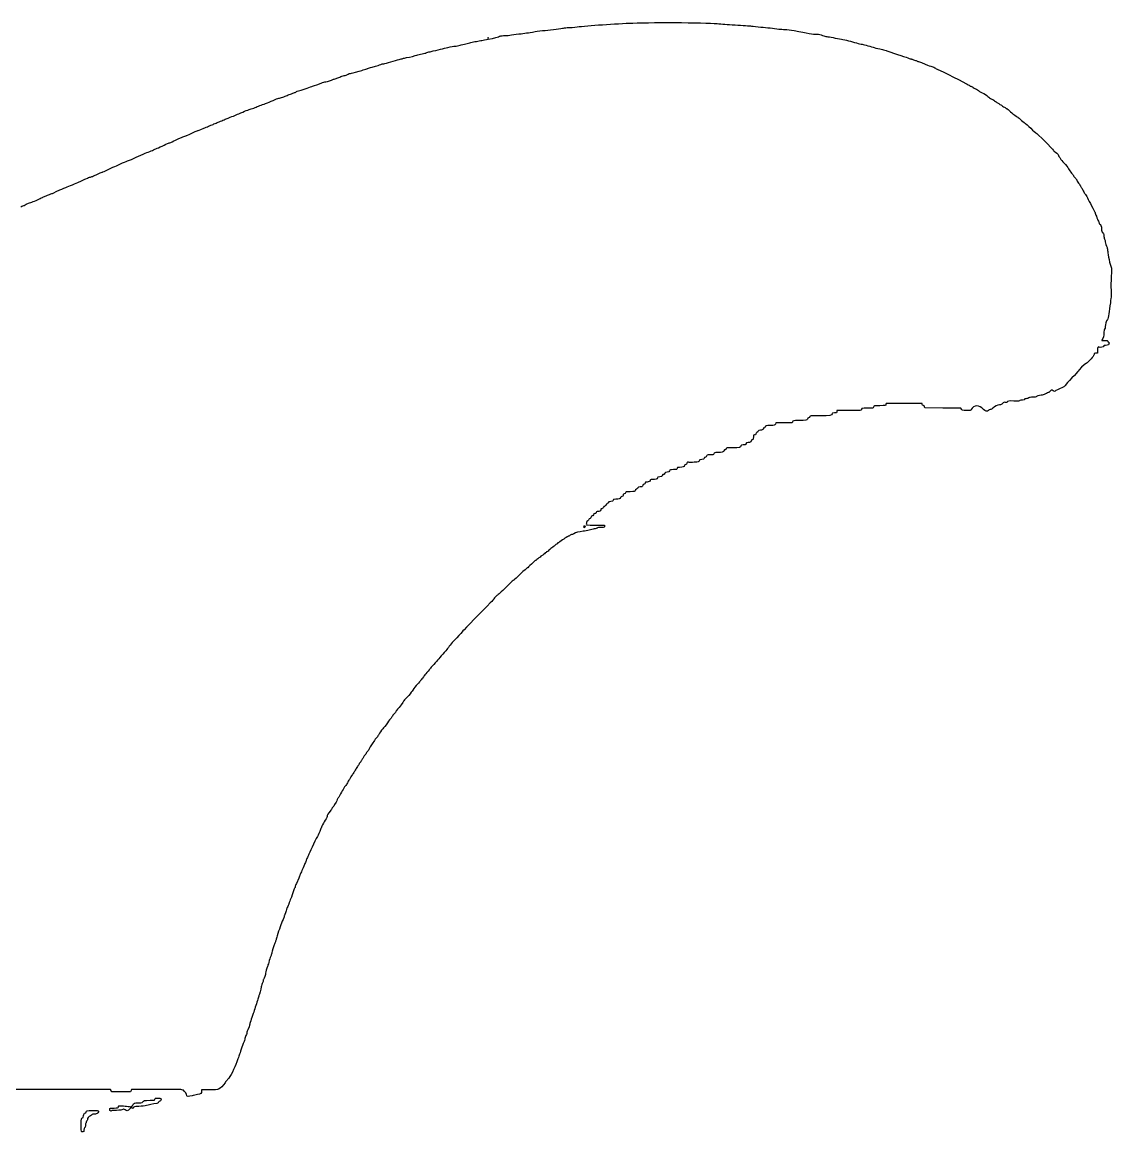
# Model space of a CAD drawing. Extents: x 30 to 1654, y 24 to 1228.
# Drawn here: x 1287.9 to 1653.5, y 716 to 1088.2 of the extents above; entities that cross this region are included whole.
import ezdxf

# ---------------------------------------------------------------- set-up
doc = ezdxf.new("R2010")
doc.units = 0
doc.layers.add('Image', color=7, linetype='CONTINUOUS')

msp = doc.modelspace()

# ---------------------------------------------------------------- linework, layer by layer
at = {"layer": 'Image', "color": 7}
for points in [[(1444.1297, 1082.9894), (1444.13, 1082.9893)], [(1648.7188, 978.08008), (1648.7188, 977.20008), (1648.1057, 977.14968)], [(1589.9474, 959.95974), (1589.8964, 960.31974), (1583.8386, 960.31974), (1577.7809, 960.31974), (1577.7299, 959.95974)], [(1565.1857, 957.91976), (1561.2787, 957.91976), (1561.2787, 957.51976)], [(1603.1036, 958.36893), (1602.9199, 958.73814), (1596.8666, 958.76894), (1590.8132, 958.79974), (1590.7182, 959.19974)], [(1546.3987, 954.15976), (1546.2467, 953.75976), (1543.5187, 953.75976), (1540.7908, 953.75976), (1540.641, 953.36563)], [(1480.2217, 919.52016), (1483.3588, 919.52016), (1483.3588, 919.12016)], [(1380.7188, 801.03026), (1379.9188, 799.29008)], [(1364.0788, 751.26435), (1363.5988, 750.17599)], [(1333.0563, 730.24018), (1324.6312, 730.24018), (1324.4791, 729.84018), (1324.3271, 729.44018), (1321.1191, 729.44018), (1317.9112, 729.44018), (1317.7591, 729.84018), (1317.6071, 730.24018), (1288.4031, 730.24018)], [(1350.6514, 730.08017), (1348.0631, 730.08017), (1348.1271, 729.53429)], [(1317.3417, 723.11074), (1317.3415, 723.11067)], [(1307.7863, 716.10669), (1307.7867, 716.10669)]]:
    msp.add_lwpolyline(points, dxfattribs=at)
msp.add_lwpolyline([(1476.9201, 918.99998)], close=True, dxfattribs=at)
for points in [[(1474.1118, 1086.62349), (1477.4398, 1087.03468), (1487.3627, 1087.72576), (1492.8, 1087.92502)], [(1492.8, 1087.92502), (1500.2438, 1088.19782), (1519.4733, 1088.0412), (1521.68, 1087.68981)], [(1521.68, 1087.68981), (1522.208, 1087.60571), (1524.656, 1087.42392), (1527.12, 1087.28578)], [(1527.12, 1087.28578), (1529.584, 1087.14764), (1532.068, 1086.96974), (1532.64, 1086.89045)], [(1532.64, 1086.89045), (1533.212, 1086.81115), (1534.616, 1086.66644), (1535.76, 1086.56885)], [(1444.24, 1082.45945), (1446.3176, 1082.82714), (1447.8993, 1083.2365), (1448.1286, 1083.46583)], [(1448.1286, 1083.46583), (1448.2641, 1083.60128), (1448.7359, 1083.68126), (1449.4115, 1083.68329)], [(1449.4115, 1083.68329), (1449.9992, 1083.68529), (1450.948, 1083.75829), (1451.52, 1083.84607)], [(1451.52, 1083.84607), (1452.092, 1083.93377), (1453.46, 1084.11247), (1454.56, 1084.24305)], [(1454.56, 1084.24305), (1456.6809, 1084.49482), (1457.5617, 1084.62485), (1460, 1085.04613)], [(1460, 1085.04613), (1460.836, 1085.19057), (1462.348, 1085.36959), (1463.36, 1085.44396)], [(1463.36, 1085.44396), (1465.728, 1085.61796), (1468.8833, 1086.01643), (1469.599, 1086.23184)], [(1469.599, 1086.23184), (1469.9064, 1086.32434), (1470.6407, 1086.40008), (1471.2308, 1086.40008)], [(1471.2308, 1086.40008), (1471.8209, 1086.40008), (1473.1173, 1086.50061), (1474.1118, 1086.62349)], [(1535.76, 1086.56885), (1537.9405, 1086.38284), (1539.9908, 1086.15839), (1541.7907, 1085.90864)], [(1541.7907, 1085.90864), (1542.3795, 1085.82694), (1543.3442, 1085.76008), (1543.9343, 1085.76008)], [(1543.9343, 1085.76008), (1544.5244, 1085.76008), (1545.8786, 1085.58638), (1546.9436, 1085.37409)], [(1546.9436, 1085.37409), (1551.4402, 1084.47779), (1553.4261, 1084.15872), (1554.5041, 1084.15938)], [(1554.5041, 1084.15938), (1555.3886, 1084.15992), (1555.8425, 1084.06968), (1556.5041, 1083.76164)], [(1556.5041, 1083.76164), (1556.9749, 1083.5425), (1557.612, 1083.36137), (1557.92, 1083.35913)], [(1557.92, 1083.35913), (1558.228, 1083.35713), (1559.164, 1083.20417), (1560, 1083.01974)], [(1424.8303, 1078.31123), (1427.6003, 1078.94305), (1429.3458, 1079.36065), (1430.8, 1079.73949)], [(1430.8, 1079.73949), (1431.68, 1079.96873), (1432.7443, 1080.15714), (1433.1651, 1080.15818)], [(1433.1651, 1080.15818), (1433.5859, 1080.15918), (1434.3419, 1080.29819), (1434.8451, 1080.46699)], [(1434.8451, 1080.46699), (1435.3483, 1080.6358), (1436.2077, 1080.85455), (1436.7549, 1080.95311)], [(1436.7549, 1080.95311), (1437.3021, 1081.05161), (1438.0941, 1081.23896), (1438.5149, 1081.36931)], [(1438.5149, 1081.36931), (1438.9357, 1081.49967), (1439.748, 1081.67772), (1440.32, 1081.76497)], [(1440.32, 1081.76497), (1440.892, 1081.85227), (1441.72, 1081.9932), (1442.16, 1082.07826)], [(1442.16, 1082.07826), (1442.6, 1082.16336), (1443.536, 1082.33485), (1444.24, 1082.45945)], [(1444.2267, 1082.8927), (1444.0403, 1082.9007), (1444.0024, 1082.9383), (1444.1297, 1082.9894)], [(1444.13, 1082.9893), (1444.2455, 1083.0355), (1444.3835, 1083.0298), (1444.4367, 1082.9767)], [(1444.4367, 1082.9767), (1444.4897, 1082.9235), (1444.3957, 1082.8857), (1444.2267, 1082.8927)], [(1560, 1083.01974), (1560.836, 1082.83532), (1562.096, 1082.59018), (1562.8, 1082.47499)], [(1562.8, 1082.47499), (1564.1615, 1082.25223), (1566.0855, 1081.78725), (1567.92, 1081.2376)], [(1567.92, 1081.2376), (1568.536, 1081.05304), (1569.364, 1080.84731), (1569.76, 1080.78042)], [(1569.76, 1080.78042), (1570.4643, 1080.66145), (1572.8866, 1080.02046), (1573.84, 1079.70074)], [(1573.84, 1079.70074), (1574.4736, 1079.4883), (1575.3831, 1079.26582), (1576.56, 1079.03542)], [(1411.6396, 1074.89601), (1412.6738, 1075.25677), (1413.916, 1075.6173), (1414.4, 1075.69718)], [(1414.4, 1075.69718), (1414.884, 1075.77708), (1415.46, 1075.92163), (1415.68, 1076.01845)], [(1415.68, 1076.01845), (1415.9, 1076.11525), (1416.44, 1076.25388), (1416.88, 1076.32648)], [(1416.88, 1076.32648), (1418.1664, 1076.53874), (1419.7938, 1076.93647), (1420.3827, 1077.18252)], [(1420.3827, 1077.18252), (1420.6828, 1077.30792), (1421.4479, 1077.49112), (1422.0828, 1077.58964)], [(1422.0828, 1077.58964), (1422.7178, 1077.68814), (1423.3685, 1077.839), (1423.5289, 1077.92484)], [(1423.5289, 1077.92484), (1423.6893, 1078.01064), (1424.2749, 1078.18456), (1424.8303, 1078.31123)], [(1576.56, 1079.03542), (1577.088, 1078.93206), (1577.772, 1078.73948), (1578.08, 1078.60747)], [(1578.08, 1078.60747), (1579.0925, 1078.17352), (1579.2579, 1078.11605), (1581.68, 1077.35637)], [(1581.68, 1077.35637), (1583, 1076.94237), (1584.5496, 1076.43184), (1585.1234, 1076.22186)], [(1585.1234, 1076.22186), (1585.6973, 1076.01188), (1586.2471, 1075.84008), (1586.3451, 1075.84008)], [(1586.3451, 1075.84008), (1586.4431, 1075.84008), (1586.7297, 1075.73252), (1586.9817, 1075.60106)], [(1401, 1071.77289), (1401.462, 1071.91193), (1402.272, 1072.14689), (1402.8, 1072.29502)], [(1402.8, 1072.29502), (1403.328, 1072.44315), (1403.851, 1072.62225), (1403.9622, 1072.69302)], [(1403.9622, 1072.69302), (1404.0734, 1072.76382), (1404.6854, 1072.96073), (1405.3222, 1073.13068)], [(1405.3222, 1073.13068), (1407.2666, 1073.64959), (1407.74, 1073.79281), (1408.2642, 1074.02081)], [(1408.2642, 1074.02081), (1408.5415, 1074.1414), (1408.9913, 1074.24008), (1409.2638, 1074.24008)], [(1409.2638, 1074.24008), (1409.5363, 1074.24008), (1410.6054, 1074.53525), (1411.6396, 1074.89601)], [(1586.9817, 1075.60106), (1587.2338, 1075.4696), (1587.5618, 1075.3616), (1587.7106, 1075.36106)], [(1587.7106, 1075.36106), (1587.8594, 1075.36052), (1588.0257, 1075.28806), (1588.08, 1075.20008)], [(1588.08, 1075.20008), (1588.134, 1075.11208), (1588.3232, 1075.04008), (1588.4996, 1075.04008)], [(1588.4996, 1075.04008), (1588.6759, 1075.04008), (1589.1936, 1074.86623), (1589.6501, 1074.65375)], [(1589.6501, 1074.65375), (1591.652, 1073.72187), (1591.9767, 1073.59622), (1592.7726, 1073.44528)], [(1592.7726, 1073.44528), (1593.2354, 1073.35748), (1593.8449, 1073.11595), (1594.127, 1072.90847)], [(1594.127, 1072.90847), (1594.4092, 1072.70098), (1594.892, 1072.43428), (1595.2, 1072.31579)], [(1595.2, 1072.31579), (1596.3851, 1071.8599), (1604.7165, 1067.66399), (1605.0399, 1067.36018)], [(1388.4313, 1067.85104), (1388.8005, 1068.0174), (1389.4125, 1068.19598), (1389.7913, 1068.2479)], [(1389.7913, 1068.2479), (1390.4827, 1068.3427), (1391.5056, 1068.65197), (1392.4, 1069.03676)], [(1392.4, 1069.03676), (1392.664, 1069.15033), (1393.168, 1069.33372), (1393.52, 1069.44429)], [(1393.52, 1069.44429), (1393.872, 1069.55487), (1394.4915, 1069.77662), (1394.8966, 1069.93707)], [(1394.8966, 1069.93707), (1395.3017, 1070.09752), (1395.9426, 1070.27829), (1396.3209, 1070.33878)], [(1396.3209, 1070.33878), (1396.6992, 1070.39928), (1397.1418, 1070.58181), (1397.3044, 1070.74442)], [(1397.3044, 1070.74442), (1397.467, 1070.90703), (1397.798, 1071.04093), (1398.04, 1071.04198)], [(1398.04, 1071.04198), (1398.459, 1071.04398), (1399.1187, 1071.20668), (1401, 1071.77289)], [(1378.24, 1064.17489), (1378.636, 1064.28441), (1379.0284, 1064.43388), (1379.112, 1064.50705)], [(1379.112, 1064.50705), (1379.196, 1064.58025), (1379.3876, 1064.64008), (1379.5387, 1064.64008)], [(1379.5387, 1064.64008), (1379.6898, 1064.64008), (1379.8413, 1064.72388), (1379.8755, 1064.82634)], [(1379.8755, 1064.82634), (1379.9095, 1064.92879), (1380.4376, 1065.13757), (1381.0488, 1065.29031)], [(1381.0488, 1065.29031), (1381.66, 1065.44305), (1382.772, 1065.79894), (1383.52, 1066.08118)], [(1383.52, 1066.08118), (1384.268, 1066.36342), (1385.096, 1066.64983), (1385.36, 1066.71765)], [(1385.36, 1066.71765), (1385.9818, 1066.87737), (1387.5761, 1067.46573), (1388.4313, 1067.85104)], [(1605.0399, 1067.36018), (1605.2273, 1067.18412), (1605.502, 1067.04008), (1605.6503, 1067.04008)], [(1605.6503, 1067.04008), (1605.7987, 1067.04008), (1605.92, 1066.96808), (1605.92, 1066.88008)], [(1605.92, 1066.88008), (1605.92, 1066.79208), (1606.0598, 1066.72008), (1606.2306, 1066.72008)], [(1606.2306, 1066.72008), (1606.4014, 1066.72008), (1606.5827, 1066.65288), (1606.6335, 1066.5707)], [(1606.6335, 1066.5707), (1606.6845, 1066.4885), (1607.1925, 1066.18425), (1607.7629, 1065.89449)], [(1607.7629, 1065.89449), (1608.3333, 1065.60473), (1608.8, 1065.3135), (1608.8, 1065.24733)], [(1608.8, 1065.24733), (1608.8, 1065.18113), (1609.358, 1064.86641), (1610.04, 1064.54792)], [(1610.04, 1064.54792), (1610.7948, 1064.19546), (1611.5356, 1063.70311), (1611.933, 1063.28986)], [(1368.16, 1060.40074), (1369.2392, 1060.77197), (1370.9784, 1061.46196), (1372.8414, 1062.25801)], [(1372.8414, 1062.25801), (1373.4362, 1062.51215), (1374.0628, 1062.72008), (1374.2339, 1062.72008)], [(1374.2339, 1062.72008), (1374.405, 1062.72008), (1374.7464, 1062.80108), (1374.9925, 1062.9)], [(1374.9925, 1062.9), (1375.2386, 1062.999), (1375.584, 1063.13647), (1375.76, 1063.20559)], [(1375.76, 1063.20559), (1375.936, 1063.27469), (1376.404, 1063.47627), (1376.8, 1063.6535)], [(1376.8, 1063.6535), (1377.196, 1063.83074), (1377.844, 1064.06536), (1378.24, 1064.17489)], [(1611.933, 1063.28986), (1612.3134, 1062.89433), (1612.795, 1062.56908), (1613.0867, 1062.51074)], [(1613.0867, 1062.51074), (1613.3621, 1062.45564), (1613.869, 1062.15622), (1614.2132, 1061.84533)], [(1614.2132, 1061.84533), (1614.5573, 1061.53444), (1614.8953, 1061.28008), (1614.9643, 1061.28008)], [(1614.9643, 1061.28008), (1615.0333, 1061.28008), (1615.3258, 1061.10008), (1615.6143, 1060.88008)], [(1615.6143, 1060.88008), (1615.9027, 1060.66008), (1616.1982, 1060.48008), (1616.271, 1060.48008)], [(1356.32, 1055.76436), (1358.4992, 1056.58194), (1359.4023, 1056.94262), (1360.64, 1057.48959)], [(1360.64, 1057.48959), (1362.4819, 1058.30359), (1364.0047, 1058.90437), (1364.7865, 1059.1255)], [(1364.7865, 1059.1255), (1365.2779, 1059.26451), (1366.004, 1059.52781), (1366.4, 1059.71062)], [(1366.4, 1059.71062), (1366.796, 1059.89342), (1367.588, 1060.20398), (1368.16, 1060.40074)], [(1616.271, 1060.48008), (1616.344, 1060.48008), (1616.5974, 1060.30008), (1616.8347, 1060.08008)], [(1616.8347, 1060.08008), (1617.0719, 1059.86008), (1617.3684, 1059.68008), (1617.4935, 1059.68008)], [(1617.4935, 1059.68008), (1617.6185, 1059.68008), (1617.8105, 1059.57208), (1617.92, 1059.44008)], [(1617.92, 1059.44008), (1618.0296, 1059.30808), (1618.1946, 1059.20008), (1618.2868, 1059.20008)], [(1618.2868, 1059.20008), (1618.3788, 1059.20008), (1618.9392, 1058.73208), (1619.5317, 1058.16008)], [(1619.5317, 1058.16008), (1620.1242, 1057.58808), (1620.6911, 1057.12008), (1620.7915, 1057.12008)], [(1620.7915, 1057.12008), (1620.8919, 1057.12008), (1621.1681, 1056.94008), (1621.4054, 1056.72008)], [(1350.46, 1053.29776), (1350.911, 1053.47226), (1351.5891, 1053.75747), (1351.9668, 1053.93157)], [(1351.9668, 1053.93157), (1352.3446, 1054.10567), (1352.9566, 1054.36206), (1353.3268, 1054.50133)], [(1353.3268, 1054.50133), (1353.6971, 1054.64061), (1354.396, 1054.93449), (1354.88, 1055.15441)], [(1354.88, 1055.15441), (1355.364, 1055.37432), (1356.012, 1055.6488), (1356.32, 1055.76436)], [(1621.4054, 1056.72008), (1621.6426, 1056.50008), (1621.9095, 1056.31817), (1621.9984, 1056.31585)], [(1621.9984, 1056.31585), (1622.0874, 1056.31385), (1622.6506, 1055.84552), (1623.2503, 1055.27585)], [(1623.2503, 1055.27585), (1623.8499, 1054.70617), (1624.4286, 1054.24008), (1624.5364, 1054.24008)], [(1624.5364, 1054.24008), (1624.6441, 1054.24008), (1625.4495, 1053.52036), (1626.3261, 1052.64071)], [(1340.8, 1049.27631), (1341.108, 1049.39053), (1341.7336, 1049.65411), (1342.1901, 1049.86203)], [(1342.1901, 1049.86203), (1342.6467, 1050.06996), (1343.0832, 1050.24008), (1343.1601, 1050.24008)], [(1343.1601, 1050.24008), (1343.2371, 1050.24008), (1343.5834, 1050.37565), (1343.93, 1050.54135)], [(1343.93, 1050.54135), (1345.705, 1051.39012), (1346.7229, 1051.84008), (1346.8679, 1051.84008)], [(1346.8679, 1051.84008), (1347.0257, 1051.84008), (1347.2746, 1051.93968), (1348.86, 1052.63729)], [(1348.86, 1052.63729), (1349.289, 1052.82605), (1350.009, 1053.12326), (1350.46, 1053.29776)], [(1626.3261, 1052.64071), (1627.2028, 1051.76106), (1628.0022, 1051.04106), (1628.1027, 1051.04071)], [(1628.1027, 1051.04071), (1628.3828, 1051.03974), (1633.748, 1045.65264), (1633.9204, 1045.19919)], [(1331.6, 1045.20945), (1332.04, 1045.41972), (1332.76, 1045.73065), (1333.2, 1045.9004)], [(1333.2, 1045.9004), (1333.64, 1046.07015), (1334.6963, 1046.54002), (1335.5473, 1046.94455)], [(1335.5473, 1046.94455), (1336.3983, 1047.34909), (1337.1693, 1047.68008), (1337.2607, 1047.68008)], [(1337.2607, 1047.68008), (1337.3517, 1047.68008), (1338.0599, 1047.9925), (1338.8335, 1048.37436)], [(1338.8335, 1048.37436), (1339.6071, 1048.75621), (1340.492, 1049.16209), (1340.8, 1049.27631)], [(1323.28, 1041.68634), (1324.2346, 1042.00317), (1324.6567, 1042.18613), (1326.96, 1043.28117)], [(1326.96, 1043.28117), (1327.928, 1043.74139), (1329.188, 1044.2775), (1329.76, 1044.47253)], [(1329.76, 1044.47253), (1330.332, 1044.66757), (1331.16, 1044.99918), (1331.6, 1045.20945)], [(1633.9204, 1045.19919), (1634.0034, 1044.97968), (1634.1699, 1044.80008), (1634.2894, 1044.80008)], [(1634.2894, 1044.80008), (1634.5384, 1044.80008), (1635.68, 1043.70696), (1635.68, 1043.46851)], [(1635.68, 1043.46851), (1635.68, 1043.38151), (1635.86, 1043.07429), (1636.08, 1042.78586)], [(1636.08, 1042.78586), (1636.3, 1042.49742), (1636.48, 1042.2176), (1636.48, 1042.16403)], [(1636.48, 1042.16403), (1636.48, 1042.11043), (1636.966, 1041.56091), (1637.56, 1040.9428)], [(1314.8435, 1037.92008), (1314.9115, 1037.92008), (1315.6848, 1038.26692), (1316.5631, 1038.69084)], [(1316.5631, 1038.69084), (1317.4414, 1039.11476), (1318.412, 1039.55669), (1318.72, 1039.67292)], [(1318.72, 1039.67292), (1319.028, 1039.78914), (1320, 1040.22997), (1320.88, 1040.65252)], [(1320.88, 1040.65252), (1321.76, 1041.07508), (1322.84, 1041.5403), (1323.28, 1041.68634)], [(1637.56, 1040.9428), (1638.154, 1040.32468), (1638.8221, 1039.47578), (1639.0446, 1039.05634)], [(1639.0446, 1039.05634), (1639.2671, 1038.6369), (1639.7171, 1037.98069), (1640.0446, 1037.5981)], [(1305.44, 1033.95536), (1306.188, 1034.30803), (1307.052, 1034.69017), (1307.36, 1034.80454)], [(1307.36, 1034.80454), (1307.668, 1034.91892), (1308.3597, 1035.22915), (1308.8971, 1035.49395)], [(1308.8971, 1035.49395), (1309.4345, 1035.75875), (1310.182, 1036.05829), (1310.5583, 1036.15961)], [(1310.5583, 1036.15961), (1310.9345, 1036.26092), (1311.3589, 1036.40208), (1311.5012, 1036.47328)], [(1311.5012, 1036.47328), (1311.6436, 1036.54448), (1311.94, 1036.67735), (1312.16, 1036.76853)], [(1312.16, 1036.76853), (1312.38, 1036.85973), (1313.0462, 1037.15612), (1313.6405, 1037.4272)], [(1313.6405, 1037.4272), (1314.2347, 1037.69828), (1314.7761, 1037.92008), (1314.8435, 1037.92008)], [(1640.0446, 1037.5981), (1640.3721, 1037.21551), (1640.64, 1036.83863), (1640.64, 1036.7606)], [(1640.64, 1036.7606), (1640.64, 1036.6826), (1640.8914, 1036.35352), (1641.1987, 1036.0294)], [(1641.1987, 1036.0294), (1641.5059, 1035.70527), (1641.7579, 1035.3618), (1641.7587, 1035.26612)], [(1641.7587, 1035.26612), (1641.7594, 1035.17042), (1642.048, 1034.68998), (1642.4, 1034.19842)], [(1297.8541, 1030.72008), (1297.9771, 1030.72008), (1298.7304, 1031.05658), (1300.56, 1031.92876)], [(1300.56, 1031.92876), (1301.352, 1032.30631), (1302.468, 1032.77247), (1303.04, 1032.96468)], [(1303.04, 1032.96468), (1303.612, 1033.15688), (1304.692, 1033.60269), (1305.44, 1033.95536)], [(1642.4, 1034.19842), (1642.752, 1033.70686), (1643.04, 1033.25081), (1643.04, 1033.18497)], [(1643.04, 1033.18497), (1643.04, 1033.11917), (1643.138, 1032.95161), (1643.2568, 1032.81268)], [(1643.2568, 1032.81268), (1643.3759, 1032.67375), (1643.6785, 1032.16408), (1643.9291, 1031.68008)], [(1643.9291, 1031.68008), (1644.1796, 1031.19608), (1644.4713, 1030.69208), (1644.5773, 1030.56008)], [(1288.8, 1026.845), (1288.8, 1026.99205), (1289.3469, 1027.22482), (1291.2, 1027.86645)], [(1291.2, 1027.86645), (1292.3585, 1028.26756), (1293.8, 1028.90832), (1294.72, 1029.43111)], [(1294.72, 1029.43111), (1294.852, 1029.50611), (1295.284, 1029.69268), (1295.68, 1029.84569)], [(1295.68, 1029.84569), (1296.076, 1029.9987), (1296.7052, 1030.25804), (1297.0783, 1030.42199)], [(1297.0783, 1030.42199), (1297.4513, 1030.58594), (1297.8004, 1030.72008), (1297.8541, 1030.72008)], [(1644.5773, 1030.56008), (1644.8781, 1030.18532), (1645.6598, 1028.74139), (1646.7429, 1026.56008)], [(1287.4527, 1026.25499), (1287.9876, 1026.51079), (1288.5096, 1026.72008), (1288.6127, 1026.72008)], [(1288.6127, 1026.72008), (1288.7157, 1026.72008), (1288.8, 1026.77628), (1288.8, 1026.845)], [(1646.7429, 1026.56008), (1647.2891, 1025.46008), (1647.7882, 1024.52408), (1647.8521, 1024.48008)], [(1647.8521, 1024.48008), (1647.9161, 1024.43608), (1648.0864, 1023.99334), (1648.2308, 1023.49621)], [(1648.2308, 1023.49621), (1648.3752, 1022.99908), (1648.6704, 1022.22543), (1648.8867, 1021.77699)], [(1648.8867, 1021.77699), (1649.103, 1021.32855), (1649.28, 1020.85329), (1649.28, 1020.72086)], [(1649.28, 1020.72086), (1649.28, 1020.58843), (1649.377, 1020.48008), (1649.4944, 1020.48008)], [(1649.4944, 1020.48008), (1649.8191, 1020.48008), (1650.08, 1019.75916), (1650.08, 1018.86187)], [(1650.08, 1018.86187), (1650.08, 1018.23403), (1650.175, 1017.93397), (1650.516, 1017.48716)], [(1650.516, 1017.48716), (1650.798, 1017.1174), (1650.9357, 1016.76066), (1650.9059, 1016.4768)], [(1650.9059, 1016.4768), (1650.8809, 1016.23546), (1650.9729, 1015.76868), (1651.11, 1015.4395)], [(1651.11, 1015.4395), (1651.2475, 1015.11032), (1651.36, 1014.6929), (1651.36, 1014.5119)], [(1651.36, 1014.5119), (1651.36, 1014.11144), (1651.6325, 1013.20092), (1651.936, 1012.58711)], [(1651.936, 1012.58711), (1652.0592, 1012.33798), (1652.1619, 1011.76198), (1652.1642, 1011.30711)], [(1652.1642, 1011.30711), (1652.1742, 1010.33055), (1652.9605, 1006.68885), (1653.3175, 1006.00008)], [(1653.3175, 1006.00008), (1653.5377, 1005.57514), (1653.543, 1005.2169), (1653.3635, 1002.87683)], [(1653.3635, 1002.87683), (1653.2364, 1001.21779), (1653.2053, 999.51989), (1653.2795, 998.31683)], [(1653.2795, 998.31683), (1653.3445, 997.26262), (1653.3685, 996.32326), (1653.3325, 996.22938)], [(1653.046, 994.06938), (1652.723, 991.16327), (1652.3251, 988.93233), (1652.0542, 988.50889)], [(1653.3325, 996.22938), (1653.2965, 996.13548), (1653.1676, 995.16349), (1653.046, 994.06938)], [(1652.0542, 988.50889), (1651.7213, 987.98844), (1651.3636, 986.74495), (1651.3555, 986.08008)], [(1650.8788, 983.99338), (1650.8788, 983.00882), (1650.6521, 982.16034), (1650.2714, 981.72008)], [(1651.1138, 985.2095), (1650.9715, 985.02137), (1650.8788, 984.54189), (1650.8788, 983.99338)], [(1651.3555, 986.08008), (1651.3555, 985.77208), (1651.243, 985.38032), (1651.1138, 985.2095)], [(1649.2964, 979.19069), (1648.8562, 979.42626), (1648.7188, 979.16209), (1648.7188, 978.08008)], [(1650.9135, 979.58327), (1650.704, 979.26025), (1649.6462, 979.00346), (1649.2964, 979.19069)], [(1650.2714, 981.72008), (1650.0441, 981.45721), (1650.0944, 981.44008), (1651.094, 981.44008)], [(1651.9558, 979.82162), (1651.131, 979.79222), (1651.0347, 979.77012), (1650.9135, 979.58327)], [(1651.094, 981.44008), (1651.9176, 981.44008), (1652.1588, 981.38748), (1652.1588, 981.20803)], [(1652.5784, 980.26107), (1652.4934, 979.92088), (1652.3735, 979.83654), (1651.9558, 979.82162)], [(1652.1588, 981.20803), (1652.1588, 981.0804), (1652.277, 980.90985), (1652.4215, 980.82902)], [(1652.4215, 980.82902), (1652.6106, 980.72319), (1652.6545, 980.5642), (1652.5784, 980.26107)], [(1647.3586, 976.26189), (1647.3586, 976.01019), (1644.9923, 973.6006), (1644.7433, 973.59873)], [(1647.5117, 976.5558), (1647.4277, 976.5038), (1647.3586, 976.37153), (1647.3586, 976.26189)], [(1647.5787, 976.8748), (1647.6257, 976.75136), (1647.5957, 976.60781), (1647.5117, 976.5558)], [(1648.1057, 977.14968), (1647.6577, 977.11278), (1647.5158, 977.03882), (1647.5787, 976.8748)], [(1644.7433, 973.59873), (1644.4651, 973.59673), (1642.2386, 971.41507), (1642.2386, 971.14458)], [(1640.1707, 968.87368), (1639.0333, 967.75407), (1638.0604, 966.66926), (1638.0086, 966.46299)], [(1642.2386, 971.14458), (1642.2386, 971.01519), (1641.3081, 969.99329), (1640.1707, 968.87368)], [(1632.3581, 963.99977), (1632.2731, 963.99977), (1631.7989, 963.78377), (1631.3042, 963.51977)], [(1632.8367, 964.41182), (1632.6584, 964.18519), (1632.4431, 963.99977), (1632.3581, 963.99977)], [(1633.5781, 964.71914), (1633.2484, 964.80184), (1633.0928, 964.73734), (1632.8367, 964.41182)], [(1634.1125, 964.42709), (1634.0485, 964.53011), (1633.8076, 964.66153), (1633.5781, 964.71914)], [(1634.5141, 964.43409), (1634.2977, 964.2866), (1634.2015, 964.28501), (1634.1125, 964.42709)], [(1636.9966, 965.66536), (1635.4482, 964.95251), (1634.8108, 964.63638), (1634.5141, 964.43409)], [(1638.0086, 966.46299), (1637.9426, 966.20072), (1637.6385, 965.9609), (1636.9966, 965.66536)], [(1616.8773, 960.28895), (1616.5817, 959.93766), (1616.3629, 959.83972), (1615.8735, 959.83972)], [(1617.827, 960.67145), (1617.3528, 960.72685), (1617.1909, 960.66145), (1616.8773, 960.28895)], [(1618.3986, 960.75655), (1618.3986, 960.67305), (1618.1414, 960.63476), (1617.827, 960.67145)], [(1620.6549, 961.12112), (1619.18, 961.24871), (1618.3986, 961.12212), (1618.3986, 960.75655)], [(1622.513, 961.21542), (1622.233, 961.03812), (1621.8432, 961.01835), (1620.6549, 961.12112)], [(1623.6025, 961.43977), (1623.1982, 961.43977), (1622.7079, 961.33881), (1622.513, 961.21542)], [(1624.249, 961.58301), (1624.298, 961.50421), (1624.0067, 961.43977), (1623.6025, 961.43977)], [(1625.0117, 961.92486), (1624.5178, 961.91786), (1624.1454, 961.7507), (1624.249, 961.58301)], [(1625.6692, 962.16486), (1625.4984, 962.03566), (1625.2025, 961.92766), (1625.0117, 961.92486)], [(1627.0692, 962.39977), (1626.359, 962.39977), (1625.8717, 962.31797), (1625.6692, 962.16486)], [(1628.1586, 962.52763), (1628.1586, 962.45733), (1627.6684, 962.39977), (1627.0692, 962.39977)], [(1629.813, 963.03977), (1629.1622, 963.03977), (1628.1586, 962.72911), (1628.1586, 962.52763)], [(1631.3042, 963.51977), (1630.7708, 963.23514), (1630.1639, 963.03977), (1629.813, 963.03977)], [(1559.6787, 956.7958), (1559.6787, 956.23233), (1559.0095, 956.13385), (1555.5516, 956.18847)], [(1560.4787, 957.11976), (1559.7821, 957.11976), (1559.6787, 957.07786), (1559.6787, 956.7958)], [(1561.2787, 957.51976), (1561.2787, 957.14643), (1561.2257, 957.11976), (1560.4787, 957.11976)], [(1569.3457, 958.01686), (1569.2065, 957.96346), (1567.3345, 957.91976), (1565.1857, 957.91976)], [(1569.5987, 958.41686), (1569.5987, 958.25027), (1569.4848, 958.07027), (1569.3457, 958.01686)], [(1571.5227, 958.71974), (1569.7416, 958.71974), (1569.5987, 958.69724), (1569.5987, 958.41686)], [(1573.5968, 959.11477), (1573.4486, 958.72496), (1573.4212, 958.71974), (1571.5227, 958.71974)], [(1575.7129, 959.55477), (1573.788, 959.51077), (1573.7439, 959.50157), (1573.5968, 959.11477)], [(1577.7299, 959.95974), (1577.6809, 959.61158), (1577.6141, 959.59826), (1575.7129, 959.55477)], [(1590.3109, 959.59974), (1590.1088, 959.59974), (1589.9805, 959.7268), (1589.9474, 959.95974)], [(1590.7182, 959.19974), (1590.6572, 959.4574), (1590.5121, 959.59974), (1590.3109, 959.59974)], [(1604.7646, 957.9537), (1603.404, 957.9961), (1603.2727, 958.0289), (1603.1036, 958.36893)], [(1606.3904, 958.29797), (1606.246, 957.91814), (1606.2023, 957.9089), (1604.7646, 957.9537)], [(1608.1799, 959.51972), (1607.5381, 959.51972), (1606.6154, 958.88974), (1606.3904, 958.29797)], [(1610.4905, 958.31776), (1609.87, 959.0152), (1608.9001, 959.51972), (1608.1799, 959.51972)], [(1612.1586, 957.99972), (1611.7946, 957.56104), (1611.0348, 957.70588), (1610.4905, 958.31776)], [(1612.7669, 958.23972), (1612.5419, 958.23972), (1612.2682, 958.13172), (1612.1586, 957.99972)], [(1613.6673, 958.77099), (1613.3574, 958.43597), (1613.0248, 958.23972), (1612.7669, 958.23972)], [(1615.8735, 959.83972), (1615.0901, 959.83972), (1614.3031, 959.45849), (1613.6673, 958.77099)], [(1538.9249, 952.92563), (1537.5473, 952.88533), (1537.3614, 952.84603), (1537.381, 952.59976)], [(1540.641, 953.36563), (1540.4976, 952.98861), (1540.4231, 952.96951), (1538.9249, 952.92563)], [(1548.5948, 954.56195), (1546.5626, 954.55995), (1546.5499, 954.55795), (1546.3987, 954.15976)], [(1551.3897, 955.09607), (1551.3237, 954.63033), (1550.9789, 954.56449), (1548.5948, 954.56195)], [(1551.7837, 955.48892), (1551.573, 955.45892), (1551.4197, 955.30599), (1551.3897, 955.09607)], [(1552.2165, 955.88892), (1552.1665, 955.68819), (1551.981, 955.51704), (1551.7837, 955.48892)], [(1555.5516, 956.18847), (1552.3227, 956.23947), (1552.3039, 956.23777), (1552.2165, 955.88892)], [(1533.6787, 949.75976), (1533.3152, 949.75976), (1533.2785, 949.69776), (1533.2763, 949.07976)], [(1534.0787, 950.08372), (1534.0787, 949.84483), (1533.9737, 949.75976), (1533.6787, 949.75976)], [(1534.4569, 950.55145), (1534.2312, 950.46565), (1534.0787, 950.27706), (1534.0787, 950.08372)], [(1534.9219, 951.02749), (1534.8739, 950.84473), (1534.6648, 950.63052), (1534.4569, 950.55145)], [(1535.6596, 951.35976), (1535.1353, 951.35976), (1534.9919, 951.29516), (1534.9219, 951.02749)], [(1536.5581, 951.83859), (1536.3447, 951.42587), (1536.2207, 951.35976), (1535.6596, 951.35976)], [(1536.9222, 952.29965), (1536.8582, 952.30965), (1536.6943, 952.10195), (1536.5581, 951.83859)], [(1537.381, 952.59976), (1537.401, 952.34746), (1537.2512, 952.24945), (1536.9222, 952.29965)], [(1526.3487, 945.4556), (1524.2931, 945.4925), (1524.2374, 945.4845), (1524.1876, 945.1466)], [(1529.1187, 946.08539), (1529.1187, 945.53795), (1528.5805, 945.41558), (1526.3487, 945.4556)], [(1529.9014, 946.39976), (1529.2301, 946.39976), (1529.1187, 946.35506), (1529.1187, 946.08539)], [(1530.7844, 946.79976), (1530.6944, 946.44129), (1530.6028, 946.39976), (1529.9014, 946.39976)], [(1531.4818, 947.20221), (1530.9794, 947.20021), (1530.8689, 947.13641), (1530.7844, 946.79976)], [(1532.5024, 947.75976), (1532.4204, 947.33006), (1532.1922, 947.20513), (1531.4818, 947.20221)], [(1532.8009, 948.07976), (1532.6701, 948.07976), (1532.5358, 947.93576), (1532.5024, 947.75976)], [(1533.2763, 949.07976), (1533.2763, 948.32617), (1533.1564, 948.07976), (1532.8009, 948.07976)], [(1516.7686, 941.86992), (1516.7266, 941.57432), (1516.6004, 941.51217), (1515.9596, 941.47103)], [(1517.1686, 942.26992), (1516.9504, 942.23892), (1516.7996, 942.08807), (1516.7686, 941.86992)], [(1517.5699, 942.67976), (1517.5379, 942.45195), (1517.3902, 942.30146), (1517.1686, 942.26992)], [(1518.7338, 943.03976), (1517.7016, 943.03976), (1517.6173, 943.01366), (1517.5699, 942.67976)], [(1519.9987, 943.43976), (1519.8566, 943.06601), (1519.7736, 943.03976), (1518.7338, 943.03976)], [(1521.3444, 943.83976), (1520.2185, 943.83976), (1520.1422, 943.81706), (1519.9987, 943.43976)], [(1523.4019, 944.46749), (1523.2812, 944.00606), (1522.7361, 943.83976), (1521.3444, 943.83976)], [(1523.8126, 944.79976), (1523.6194, 944.79976), (1523.4537, 944.66579), (1523.4019, 944.46749)], [(1524.1876, 945.1466), (1524.1546, 944.92189), (1524.0224, 944.79976), (1523.8126, 944.79976)], [(1506.4321, 938.11303), (1505.3607, 938.06973), (1505.2532, 938.03373), (1505.116, 937.67303)], [(1507.6499, 938.52017), (1507.6029, 938.1896), (1507.5034, 938.15632), (1506.4321, 938.11303)], [(1508.5299, 938.88236), (1507.7929, 938.88036), (1507.6953, 938.84026), (1507.6499, 938.52017)], [(1510.1454, 939.4442), (1510.0365, 939.00999), (1509.6782, 938.88538), (1508.5299, 938.88236)], [(1510.599, 939.86908), (1510.3793, 939.83788), (1510.2027, 939.67249), (1510.1454, 939.4442)], [(1510.9787, 940.12017), (1510.9677, 940.01017), (1510.7969, 939.89718), (1510.599, 939.86908)], [(1511.0187, 940.49752), (1511.0077, 940.40002), (1510.9897, 940.23017), (1510.9787, 940.12017)], [(1511.4691, 940.56682), (1511.1993, 940.63452), (1511.0313, 940.60872), (1511.0187, 940.49752)], [(1513.4567, 940.56882), (1512.6002, 940.50812), (1511.7058, 940.50702), (1511.4691, 940.56682)], [(1515.1072, 941.05076), (1515.0202, 940.70409), (1514.9097, 940.67184), (1513.4567, 940.56882)], [(1515.9596, 941.47103), (1515.3188, 941.42993), (1515.1859, 941.3644), (1515.1072, 941.05076)], [(1498.5883, 934.44546), (1498.5523, 934.18882), (1498.3954, 934.06403), (1498.0225, 933.99407)], [(1499.4387, 934.74865), (1498.7158, 934.79525), (1498.6339, 934.76595), (1498.5883, 934.44546)], [(1501.1187, 935.34745), (1501.1187, 934.92504), (1500.4425, 934.68402), (1499.4387, 934.74865)], [(1501.8787, 935.71141), (1501.2458, 935.67081), (1501.1187, 935.60995), (1501.1187, 935.34745)], [(1502.6899, 936.12017), (1502.6459, 935.81296), (1502.5273, 935.75302), (1501.8787, 935.71141)], [(1503.2423, 936.49795), (1502.8947, 936.55455), (1502.7362, 936.44615), (1502.6899, 936.12017)], [(1503.5183, 936.879), (1503.4343, 936.65836), (1503.3102, 936.48688), (1503.2423, 936.49795)], [(1504.3187, 937.28017), (1503.7743, 937.28017), (1503.6464, 937.21607), (1503.5183, 936.879)], [(1505.116, 937.67303), (1504.9914, 937.34515), (1504.8595, 937.28017), (1504.3187, 937.28017)], [(1491.9448, 930.72016), (1490.4864, 930.72016), (1490.4188, 930.70476), (1490.3699, 930.36016)], [(1493.5556, 931.05244), (1493.4756, 930.74541), (1493.3529, 930.72016), (1491.9448, 930.72016)], [(1494.0361, 931.53436), (1493.8196, 931.45206), (1493.6034, 931.23519), (1493.5556, 931.05244)], [(1494.5129, 932.00209), (1494.4669, 931.82715), (1494.2526, 931.61667), (1494.0361, 931.53436)], [(1495.2817, 932.32016), (1494.732, 932.32016), (1494.5796, 932.25706), (1494.5129, 932.00209)], [(1496.1376, 932.80843), (1495.9836, 932.36651), (1495.9023, 932.32016), (1495.2817, 932.32016)], [(1496.5827, 933.24843), (1496.3984, 933.28083), (1496.2517, 933.13574), (1496.1376, 932.80843)], [(1496.9623, 933.60016), (1496.8933, 933.33821), (1496.7626, 933.21682), (1496.5827, 933.24843)], [(1497.2871, 933.94877), (1497.1629, 933.97777), (1497.0214, 933.82584), (1496.9623, 933.60016)], [(1498.0225, 933.99407), (1497.739, 933.94087), (1497.4081, 933.92047), (1497.2871, 933.94877)], [(1484.5903, 927.03207), (1484.5453, 926.86052), (1484.3958, 926.72016), (1484.2578, 926.72016)], [(1485.4153, 927.39207), (1484.8362, 927.35467), (1484.6538, 927.275), (1484.5903, 927.03207)], [(1486.2099, 927.80016), (1486.1669, 927.49432), (1486.0469, 927.43293), (1485.4153, 927.39207)], [(1487.0899, 928.16235), (1486.3529, 928.16035), (1486.2553, 928.12025), (1486.2099, 927.80016)], [(1488.7054, 928.72419), (1488.5965, 928.28998), (1488.2382, 928.16537), (1487.0899, 928.16235)], [(1489.159, 929.14907), (1488.9393, 929.11787), (1488.7627, 928.95248), (1488.7054, 928.72419)], [(1489.5387, 929.40016), (1489.5277, 929.29016), (1489.3569, 929.17717), (1489.159, 929.14907)], [(1489.5787, 929.74903), (1489.5677, 929.66713), (1489.5497, 929.51016), (1489.5387, 929.40016)], [(1489.9587, 929.94903), (1489.7607, 929.92093), (1489.5897, 929.83091), (1489.5787, 929.74903)], [(1490.3699, 930.36016), (1490.3369, 930.12881), (1490.1901, 929.98189), (1489.9587, 929.94903)], [(1480.085, 923.36016), (1479.8221, 923.36016), (1479.6841, 923.24316), (1479.613, 922.96016)], [(1480.5077, 923.72016), (1480.4717, 923.46489), (1480.3484, 923.36016), (1480.085, 923.36016)], [(1480.8788, 924.04383), (1480.6548, 924.06923), (1480.5435, 923.97223), (1480.5077, 923.72016)], [(1482.0787, 924.57288), (1482.0787, 924.17232), (1481.6012, 923.96178), (1480.8788, 924.04383)], [(1482.2387, 924.98016), (1482.1507, 924.96916), (1482.0787, 924.78588), (1482.0787, 924.57288)], [(1482.564, 925.02016), (1482.473, 925.00916), (1482.3267, 924.99116), (1482.2387, 924.98016)], [(1482.9371, 925.44016), (1482.8228, 925.22016), (1482.655, 925.03116), (1482.564, 925.02016)], [(1483.3283, 925.80133), (1483.2274, 925.82273), (1483.0514, 925.66016), (1482.9371, 925.44016)], [(1483.7593, 926.24133), (1483.6232, 925.97797), (1483.4292, 925.77997), (1483.3283, 925.80133)], [(1484.2578, 926.72016), (1484.1198, 926.72016), (1483.8955, 926.50469), (1483.7593, 926.24133)], [(1477.1817, 919.77325), (1477.0947, 919.54777), (1477.4268, 919.52016), (1480.2217, 919.52016)], [(1477.2787, 920.41721), (1477.2787, 920.20223), (1477.2347, 919.91245), (1477.1817, 919.77325)], [(1477.6787, 920.96016), (1477.4027, 920.85522), (1477.2787, 920.68692), (1477.2787, 920.41721)], [(1478.0787, 921.36016), (1478.0787, 921.22381), (1477.8987, 921.04381), (1477.6787, 920.96016)], [(1478.4787, 921.76016), (1478.2587, 921.67656), (1478.0787, 921.49652), (1478.0787, 921.36016)], [(1478.8787, 922.2362), (1478.8787, 922.03787), (1478.7236, 921.85327), (1478.4787, 921.76016)], [(1479.1957, 922.56016), (1478.9841, 922.56016), (1478.8787, 922.45246), (1478.8787, 922.2362)], [(1479.613, 922.96016), (1479.548, 922.7019), (1479.4003, 922.56016), (1479.1957, 922.56016)], [(1471.0388, 915.68016), (1471.0388, 915.59216), (1470.9121, 915.52016), (1470.7572, 915.52016)], [(1471.3392, 915.84016), (1471.174, 915.84016), (1471.0388, 915.76816), (1471.0388, 915.68016)], [(1471.8388, 916.08016), (1471.7293, 915.94816), (1471.5045, 915.84016), (1471.3392, 915.84016)], [(1472.2536, 916.32016), (1472.135, 916.32016), (1471.9484, 916.21216), (1471.8388, 916.08016)], [(1473.0046, 916.62095), (1472.7101, 916.45552), (1472.3721, 916.32016), (1472.2536, 916.32016)], [(1476.1588, 917.44573), (1474.7005, 917.2521), (1473.6299, 916.97217), (1473.0046, 916.62095)], [(1478.1588, 917.84668), (1477.6308, 917.7021), (1476.7308, 917.52167), (1476.1588, 917.44573)], [(1476.6534, 919.20001), (1476.4568, 919.20001), (1476.32, 919.0967), (1476.32, 918.94828)], [(1476.32, 918.94828), (1476.32, 918.65422), (1476.8193, 918.69726), (1476.9201, 918.99998)], [(1476.9201, 919.00001), (1476.9591, 919.11732), (1476.8491, 919.20001), (1476.6534, 919.20001)], [(1479.8826, 918.22666), (1479.4625, 918.16226), (1478.6868, 917.99126), (1478.1588, 917.84668)], [(1480.8346, 918.53197), (1480.7311, 918.42846), (1480.3027, 918.29107), (1479.8826, 918.22666)], [(1482.1908, 918.72016), (1481.5088, 918.72016), (1480.9445, 918.64186), (1480.8346, 918.53197)], [(1483.3588, 919.12016), (1483.3588, 918.73003), (1483.3298, 918.72016), (1482.1908, 918.72016)], [(1466.0143, 912.16045), (1465.9343, 912.16029), (1465.4891, 911.80016), (1465.0239, 911.36016)], [(1467.0388, 912.95501), (1466.5548, 912.51815), (1466.0938, 912.1606), (1466.0143, 912.16045)], [(1468.0788, 913.75728), (1467.9908, 913.75328), (1467.5228, 913.39186), (1467.0388, 912.95501)], [(1468.7805, 914.24272), (1468.4826, 913.98012), (1468.1668, 913.76168), (1468.0788, 913.75728)], [(1469.4675, 914.72016), (1469.3875, 914.72016), (1469.0784, 914.50531), (1468.7805, 914.24272)], [(1470.0442, 915.12016), (1469.8069, 914.90016), (1469.5474, 914.72016), (1469.4675, 914.72016)], [(1470.7572, 915.52016), (1470.6023, 915.52016), (1470.2814, 915.34016), (1470.0442, 915.12016)], [(1461.3284, 908.48016), (1460.8469, 908.04016), (1460.3658, 907.68016), (1460.2592, 907.68016)], [(1462.3483, 909.28016), (1462.2683, 909.28016), (1461.8098, 908.92016), (1461.3284, 908.48016)], [(1463.1793, 909.92016), (1462.8018, 909.56816), (1462.4279, 909.28016), (1462.3483, 909.28016)], [(1464.0218, 910.56016), (1463.9358, 910.56016), (1463.5568, 910.27216), (1463.1793, 909.92016)], [(1465.0239, 911.36016), (1464.5586, 910.92016), (1464.1077, 910.56016), (1464.0218, 910.56016)], [(1457.3699, 905.12016), (1457.2697, 905.12016), (1456.2752, 904.22016), (1455.1599, 903.12016)], [(1458.8087, 906.40016), (1458.1176, 905.69616), (1457.4701, 905.12016), (1457.3699, 905.12016)], [(1460.2592, 907.68016), (1460.1526, 907.68016), (1459.4999, 907.10416), (1458.8087, 906.40016)], [(1452.9365, 901.12016), (1452.8288, 901.12016), (1451.5811, 899.96816), (1450.1637, 898.56016)], [(1455.1599, 903.12016), (1454.0446, 902.02016), (1453.0441, 901.12016), (1452.9365, 901.12016)], [(1450.1637, 898.56016), (1448.7463, 897.15216), (1447.5135, 896.00016), (1447.4241, 896.00016)], [(1444.9988, 893.40783), (1442.6107, 891.10372), (1436.0605, 884.39637), (1435.8116, 884.00016)], [(1446.2388, 894.77457), (1446.2388, 894.68087), (1445.6808, 894.06584), (1444.9988, 893.40783)], [(1447.4241, 896.00016), (1447.2113, 896.00016), (1446.2388, 894.99463), (1446.2388, 894.77457)], [(1435.8116, 884.00016), (1435.6734, 883.78016), (1434.7564, 882.76129), (1433.7738, 881.736)], [(1433.7738, 881.736), (1432.0231, 879.90916), (1431.4237, 879.20506), (1430.6617, 878.08016)], [(1429.0262, 876.1859), (1428.3353, 875.45205), (1427.6492, 874.66005), (1427.5016, 874.4259)], [(1430.6617, 878.08016), (1430.4531, 877.77216), (1429.7171, 876.91974), (1429.0262, 876.1859)], [(1424.7988, 871.35281), (1424.7988, 871.28271), (1424.3308, 870.7154), (1423.7588, 870.09211)], [(1426.0161, 872.74021), (1425.3466, 872.04723), (1424.7988, 871.42291), (1424.7988, 871.35281)], [(1427.5016, 874.4259), (1427.354, 874.19174), (1426.6855, 873.43318), (1426.0161, 872.74021)], [(1422.1988, 868.13804), (1421.9128, 867.83487), (1421.5707, 867.39587), (1421.4386, 867.16249)], [(1422.7188, 868.82405), (1422.7188, 868.74995), (1422.4848, 868.44121), (1422.1988, 868.13804)], [(1423.7588, 870.09211), (1423.1868, 869.46881), (1422.7188, 868.89818), (1422.7188, 868.82405)], [(1418.7332, 863.80835), (1418.5262, 863.39485), (1417.7904, 862.49536), (1417.0979, 861.80947)], [(1420.1539, 865.64916), (1419.5794, 865.05021), (1418.9401, 864.22185), (1418.7332, 863.80835)], [(1421.4386, 867.16249), (1421.3065, 866.9291), (1420.7284, 866.24811), (1420.1539, 865.64916)], [(1415.8388, 860.45951), (1415.8388, 860.23904), (1414.4708, 858.32327), (1413.8908, 857.73161)], [(1417.0979, 861.80947), (1416.4054, 861.12358), (1415.8388, 860.5161), (1415.8388, 860.45951)], [(1412.7873, 856.2301), (1412.5169, 855.97164), (1412.1436, 855.49017), (1411.9578, 855.16017)], [(1413.2788, 856.90364), (1413.2788, 856.79166), (1413.0576, 856.48856), (1412.7873, 856.2301)], [(1413.8908, 857.73161), (1413.5542, 857.3882), (1413.2788, 857.01562), (1413.2788, 856.90364)], [(1410.4674, 853.16017), (1409.9505, 852.39017), (1409.245, 851.47369), (1408.8996, 851.12355)], [(1411.5135, 854.56017), (1411.4545, 854.56017), (1410.9842, 853.93017), (1410.4674, 853.16017)], [(1411.9578, 855.16017), (1411.772, 854.83017), (1411.572, 854.56017), (1411.5135, 854.56017)], [(1407.4382, 849.02303), (1407.2984, 848.7496), (1406.9714, 848.32213), (1406.7115, 848.07309)], [(1408.8996, 851.12355), (1408.2822, 850.49788), (1407.9424, 850.00948), (1407.4382, 849.02303)], [(1405.9588, 846.94472), (1405.4745, 846.39854), (1404.7204, 845.22826), (1404.3706, 844.48017)], [(1406.2388, 847.4404), (1406.2388, 847.3415), (1406.1128, 847.1184), (1405.9588, 846.94472)], [(1406.7115, 848.07309), (1406.4515, 847.82406), (1406.2388, 847.53934), (1406.2388, 847.4404)], [(1402.1819, 841.21527), (1401.9745, 840.94296), (1401.7567, 840.56766), (1401.6978, 840.38127)], [(1402.5588, 841.86738), (1402.5588, 841.78098), (1402.3892, 841.48757), (1402.1819, 841.21527)], [(1402.9588, 842.40017), (1402.7388, 842.19349), (1402.5588, 841.95373), (1402.5588, 841.86738)], [(1403.3588, 842.96326), (1403.3588, 842.86024), (1403.1788, 842.60685), (1402.9588, 842.40017)], [(1403.6964, 843.45537), (1403.5107, 843.28773), (1403.3588, 843.06628), (1403.3588, 842.96326)], [(1404.3706, 844.48017), (1404.1854, 844.08417), (1403.8821, 843.62301), (1403.6964, 843.45537)], [(1399.872, 837.59108), (1399.6785, 837.19008), (1399.3759, 836.70709), (1399.1995, 836.51777)], [(1400.5913, 838.71853), (1400.3891, 838.49943), (1400.0654, 837.99208), (1399.872, 837.59108)], [(1400.9588, 839.29373), (1400.9588, 839.19643), (1400.7934, 838.93763), (1400.5913, 838.71853)], [(1401.2747, 839.75647), (1401.101, 839.59922), (1400.9588, 839.39099), (1400.9588, 839.29373)], [(1401.6978, 840.38127), (1401.6388, 840.19487), (1401.4485, 839.91371), (1401.2747, 839.75647)], [(1397.7097, 834.18949), (1397.5068, 833.90936), (1397.2008, 833.394), (1397.0297, 833.04425)], [(1398.0788, 834.80017), (1398.0788, 834.74447), (1397.9127, 834.46962), (1397.7097, 834.18949)], [(1398.4788, 835.42594), (1398.2588, 835.13751), (1398.0788, 834.85591), (1398.0788, 834.80017)], [(1398.8788, 836.06196), (1398.8788, 836.00056), (1398.6988, 835.71438), (1398.4788, 835.42594)], [(1399.1995, 836.51777), (1399.0231, 836.32845), (1398.8788, 836.12333), (1398.8788, 836.06196)], [(1395.6384, 830.82949), (1395.1386, 830.12318), (1394.967, 829.82704), (1394.3928, 828.68017)], [(1395.9988, 831.47113), (1395.9988, 831.39833), (1395.8367, 831.10962), (1395.6384, 830.82949)], [(1396.3588, 832.00588), (1396.1608, 831.78454), (1395.9988, 831.5439), (1395.9988, 831.47113)], [(1397.0297, 833.04425), (1396.8587, 832.69449), (1396.5568, 832.22723), (1396.3588, 832.00588)], [(1393.4656, 827.06625), (1393.3644, 826.7286), (1393.137, 826.28559), (1392.9602, 826.08177)], [(1393.7708, 827.68017), (1393.7038, 827.68017), (1393.5667, 827.40391), (1393.4656, 827.06625)], [(1394.3928, 828.68017), (1394.1175, 828.13017), (1393.8376, 827.68017), (1393.7708, 827.68017)], [(1391.3131, 823.58897), (1390.5875, 822.7211), (1390.2389, 822.14281), (1390.2382, 821.8058)], [(1391.8388, 824.40108), (1391.8388, 824.30026), (1391.6023, 823.93481), (1391.3131, 823.58897)], [(1392.2388, 824.96017), (1392.0188, 824.75349), (1391.8388, 824.5019), (1391.8388, 824.40108)], [(1392.6388, 825.52358), (1392.6388, 825.42038), (1392.4588, 825.16685), (1392.2388, 824.96017)], [(1392.9602, 826.08177), (1392.7835, 825.87796), (1392.6388, 825.62677), (1392.6388, 825.52358)], [(1389.885, 820.96017), (1389.1534, 819.79857), (1388.1588, 817.92005), (1388.1588, 817.69994)], [(1390.2382, 821.8058), (1390.2379, 821.6487), (1390.0789, 821.26817), (1389.885, 820.96017)], [(1387.1879, 815.52017), (1386.8169, 814.86195), (1384.5165, 810.07832), (1384.2256, 809.36017)], [(1388.1588, 817.69994), (1388.1588, 817.54162), (1387.5241, 816.11662), (1387.1879, 815.52017)], [(1383.615, 807.99787), (1383.3861, 807.51261), (1383.1988, 807.06458), (1383.1988, 807.00224)], [(1384.2256, 809.36017), (1384.1187, 809.09617), (1383.8439, 808.48313), (1383.615, 807.99787)], [(1381.9855, 804.08017), (1381.7385, 803.46417), (1381.4424, 802.81815), (1381.3276, 802.64457)], [(1382.8168, 806.04454), (1382.6066, 805.58014), (1382.2325, 804.69617), (1381.9855, 804.08017)], [(1383.1988, 807.00224), (1383.1988, 806.93994), (1383.0269, 806.50895), (1382.8168, 806.04454)], [(1381.1188, 802.11466), (1381.1188, 801.99679), (1380.9388, 801.50881), (1380.7188, 801.03026)], [(1381.3276, 802.64457), (1381.2128, 802.47099), (1381.1188, 802.23253), (1381.1188, 802.11466)], [(1378.9586, 796.83987), (1378.6569, 795.81164), (1378.4639, 795.27258), (1377.856, 793.76017)], [(1379.3736, 797.84931), (1379.2936, 797.79991), (1379.107, 797.34571), (1378.9586, 796.83987)], [(1379.5188, 798.17952), (1379.5188, 798.04726), (1379.4538, 797.89867), (1379.3736, 797.84931)], [(1379.9188, 799.29008), (1379.6988, 798.81153), (1379.5188, 798.31177), (1379.5188, 798.17952)], [(1377.856, 793.76017), (1377.626, 793.18817), (1377.4381, 792.63608), (1377.4384, 792.53331)], [(1376.6336, 790.53693), (1376.6236, 790.25849), (1376.0784, 788.66645), (1375.9424, 788.53036)], [(1377.0388, 791.55008), (1376.8188, 791.11207), (1376.6365, 790.65615), (1376.6336, 790.53693)], [(1377.4384, 792.53331), (1377.4386, 792.43054), (1377.2588, 791.98809), (1377.0388, 791.55008)], [(1375.442, 787.16454), (1374.7686, 785.73153), (1374.1156, 783.86703), (1373.5211, 781.68017)], [(1375.8388, 788.21787), (1375.8388, 788.10295), (1375.6603, 787.62895), (1375.442, 787.16454)], [(1375.9424, 788.53036), (1375.8854, 788.47346), (1375.8388, 788.3328), (1375.8388, 788.21787)], [(1373.5211, 781.68017), (1373.3775, 781.15217), (1373.1923, 780.59515), (1373.1095, 780.44234)], [(1372.7343, 779.30435), (1372.2132, 778.13419), (1371.6788, 776.523), (1371.6788, 776.1222)], [(1372.9588, 779.98652), (1372.9588, 779.88862), (1372.8578, 779.58165), (1372.7343, 779.30435)], [(1373.1095, 780.44234), (1373.0265, 780.28953), (1372.9588, 780.08441), (1372.9588, 779.98652)], [(1371.4167, 775.0856), (1371.0189, 774.16704), (1370.9371, 773.92672), (1370.6388, 772.80017)], [(1371.6788, 776.1222), (1371.6788, 775.88506), (1371.5609, 775.41858), (1371.4167, 775.0856)], [(1370.2339, 771.44017), (1369.9477, 770.73358), (1369.5988, 769.52574), (1369.5988, 769.24173)], [(1370.6388, 772.80017), (1370.4874, 772.22817), (1370.3052, 771.61617), (1370.2339, 771.44017)], [(1368.9357, 767.12817), (1368.8607, 767.04457), (1368.7988, 766.8524), (1368.7988, 766.70114)], [(1369.5988, 769.24173), (1369.5988, 768.86213), (1369.1185, 767.33115), (1368.9357, 767.12817)], [(1368.1575, 764.64017), (1367.939, 763.61983), (1367.536, 762.1423), (1367.3503, 761.68017)], [(1368.5724, 765.97314), (1368.4479, 765.724), (1368.2612, 765.12417), (1368.1575, 764.64017)], [(1368.7988, 766.70114), (1368.7988, 766.54987), (1368.6969, 766.22227), (1368.5724, 765.97314)], [(1366.964, 760.48017), (1366.8222, 759.99617), (1366.5363, 759.06017), (1366.3285, 758.40017)], [(1367.3503, 761.68017), (1367.2793, 761.50417), (1367.1057, 760.96417), (1366.964, 760.48017)], [(1365.6258, 756.16017), (1365.4471, 755.58817), (1365.0803, 754.50817), (1364.8106, 753.76017)], [(1366.3285, 758.40017), (1366.1207, 757.74017), (1365.8045, 756.73217), (1365.6258, 756.16017)], [(1364.3196, 752.10435), (1364.3192, 751.94165), (1364.2108, 751.56365), (1364.0788, 751.26435)], [(1364.8106, 753.76017), (1364.541, 753.01217), (1364.3201, 752.26705), (1364.3196, 752.10435)], [(1363.0229, 748.31791), (1362.8381, 747.83515), (1362.6526, 747.26017), (1362.6108, 747.04017)], [(1363.3588, 749.41373), (1363.3588, 749.29379), (1363.2076, 748.80067), (1363.0229, 748.31791)], [(1363.5988, 750.17599), (1363.4668, 749.87669), (1363.3588, 749.53367), (1363.3588, 749.41373)], [(1362.3978, 746.32017), (1362.1734, 745.79565), (1361.1881, 743.02703), (1360.8889, 742.08017)], [(1362.6108, 747.04017), (1362.5688, 746.82017), (1362.4731, 746.49617), (1362.3978, 746.32017)], [(1360.3999, 740.72017), (1360.2839, 740.45617), (1360.0666, 739.88017), (1359.917, 739.44017)], [(1360.8889, 742.08017), (1360.7359, 741.59617), (1360.5159, 740.98417), (1360.3999, 740.72017)], [(1359.917, 739.44017), (1359.1872, 737.29387), (1357.7474, 734.51403), (1356.8665, 733.55046)], [(1356.8665, 733.55046), (1356.61, 733.2698), (1356.2172, 732.77436), (1355.9937, 732.44948)], [(1288.4031, 730.24018), (1259.9406, 730.24018), (1259.1991, 730.24818), (1259.1991, 730.54059)], [(1342.0064, 729.91566), (1341.4963, 730.23093), (1341.2412, 730.24018), (1333.0563, 730.24018)], [(1343.1991, 728.07525), (1343.1991, 728.54813), (1342.5176, 729.59972), (1342.0064, 729.91566)], [(1348.1271, 729.53429), (1348.2031, 728.8841), (1347.9818, 728.72406), (1346.6999, 728.50202)], [(1353.812, 730.31928), (1353.3843, 730.14057), (1352.5859, 730.08017), (1350.6514, 730.08017)], [(1355.9937, 732.44948), (1355.2969, 731.4363), (1354.4078, 730.5682), (1353.812, 730.31928)], [(1326.9866, 725.76004), (1328.1936, 725.76004), (1328.3594, 725.79504), (1328.43, 726.06525)], [(1328.43, 726.06525), (1328.5378, 726.47764), (1328.9178, 726.55529), (1330.8402, 726.55786)], [(1330.8402, 726.55786), (1332.4632, 726.55986), (1332.4802, 726.56386), (1332.4802, 726.94328)], [(1332.4802, 726.94328), (1332.4802, 727.30631), (1332.5312, 727.32604), (1333.4468, 727.31741)], [(1333.7203, 725.94444), (1333.6723, 725.76176), (1333.4362, 725.60887), (1333.1016, 725.5442)], [(1333.4468, 727.31741), (1333.9784, 727.31241), (1334.4532, 727.24391), (1334.5018, 727.16508)], [(1334.0958, 726.24004), (1333.9318, 726.24004), (1333.7628, 726.10702), (1333.7203, 725.94444)], [(1334.5018, 727.16508), (1334.6778, 726.88038), (1334.3967, 726.24004), (1334.0958, 726.24004)], [(1344.9113, 728.09655), (1343.7438, 727.77394), (1343.1991, 727.76716), (1343.1991, 728.07525)], [(1346.6999, 728.50202), (1346.2265, 728.42002), (1345.4216, 728.23755), (1344.9113, 728.09655)], [(1308.5431, 721.42943), (1308.6291, 722.07911), (1308.7097, 722.2278), (1308.9972, 722.26943)], [(1308.9972, 722.26943), (1309.2164, 722.30113), (1309.3814, 722.46906), (1309.44, 722.72002)], [(1309.44, 722.72002), (1309.533, 723.11659), (1309.5503, 723.12041), (1311.4897, 723.16497)], [(1311.4897, 723.16497), (1313.1258, 723.20257), (1313.4612, 723.16997), (1313.5398, 722.96521)], [(1313.2567, 722.32303), (1312.9593, 722.00956), (1312.719, 721.92496), (1312.1196, 721.92278)], [(1313.5398, 722.96521), (1313.5938, 722.82532), (1313.4718, 722.55026), (1313.2567, 722.32303)], [(1317.3415, 723.11067), (1317.2925, 723.23753), (1317.2775, 723.47153), (1317.3085, 723.63067)], [(1317.3085, 723.63067), (1317.3565, 723.8789), (1317.5611, 723.92657), (1318.7517, 723.9661)], [(1317.9202, 723.04004), (1317.9202, 722.79264), (1317.4413, 722.85113), (1317.3417, 723.11074)], [(1319.6059, 723.20004), (1318.5888, 723.20004), (1317.9202, 723.13654), (1317.9202, 723.04004)], [(1318.7517, 723.9661), (1320.0456, 724.0091), (1320.143, 724.0361), (1320.1899, 724.3661)], [(1321.6613, 723.44237), (1321.3901, 723.26467), (1320.8419, 723.20004), (1319.6059, 723.20004)], [(1320.1899, 724.3661), (1320.2369, 724.6942), (1320.3219, 724.71914), (1321.3602, 724.70793)], [(1321.3602, 724.70793), (1321.9762, 724.70093), (1322.9122, 724.61203), (1323.4402, 724.50964)], [(1322.4409, 723.36237), (1322.0665, 723.65688), (1321.9992, 723.66378), (1321.6613, 723.44237)], [(1323.9315, 723.60004), (1323.3989, 722.9612), (1323.0264, 722.90182), (1322.4409, 723.36237)], [(1323.4402, 724.50964), (1324.0616, 724.3891), (1324.419, 724.37926), (1324.4536, 724.48174)], [(1324.8002, 724.00004), (1324.8002, 724.33249), (1324.3814, 724.13966), (1323.9315, 723.60004)], [(1324.4536, 724.48174), (1324.4826, 724.56884), (1324.604, 724.64004), (1324.7228, 724.64004)], [(1324.7228, 724.64004), (1324.8415, 724.64004), (1324.9842, 724.78361), (1325.0399, 724.95909)], [(1325.0402, 723.84004), (1324.9082, 723.84004), (1324.8002, 723.91204), (1324.8002, 724.00004)], [(1325.0399, 724.95909), (1325.2542, 725.63424), (1325.56, 725.76004), (1326.9866, 725.76004)], [(1325.2802, 724.14627), (1325.2802, 723.97784), (1325.1722, 723.84004), (1325.0402, 723.84004)], [(1327.0802, 724.52809), (1325.4402, 724.45919), (1325.2802, 724.42529), (1325.2802, 724.14627)], [(1329.6002, 724.79022), (1329.2042, 724.68762), (1328.0702, 724.56966), (1327.0802, 724.52809)], [(1333.1016, 725.5442), (1331.7848, 725.28967), (1330.2638, 724.96214), (1329.6002, 724.79022)], [(1307.7867, 716.10669), (1307.6534, 716.24002), (1307.6449, 720.04226), (1307.7767, 720.38693)], [(1307.7767, 720.38693), (1307.8297, 720.52613), (1308.0009, 720.64002), (1308.1561, 720.64002)], [(1308.1561, 720.64002), (1308.3735, 720.64002), (1308.4625, 720.82143), (1308.5431, 721.42943)], [(1309.2796, 718.88002), (1309.1916, 718.88002), (1309.1196, 718.5596), (1309.1196, 718.16797)], [(1309.4396, 719.26043), (1309.4396, 719.0512), (1309.3676, 718.88002), (1309.2796, 718.88002)], [(1309.6869, 719.84606), (1309.5509, 719.73319), (1309.4396, 719.46965), (1309.4396, 719.26043)], [(1309.859, 720.24729), (1309.9, 720.13949), (1309.823, 719.95894), (1309.6869, 719.84606)], [(1310.8205, 721.37907), (1310.2303, 721.13244), (1309.7405, 720.55599), (1309.859, 720.24729)], [(1311.3596, 721.76217), (1311.3596, 721.67537), (1311.117, 721.50295), (1310.8205, 721.37907)], [(1312.1196, 721.92278), (1311.7016, 721.92078), (1311.3596, 721.84898), (1311.3596, 721.76217)], [(1308.3142, 716.00002), (1308.0825, 716.00002), (1307.845, 716.04802), (1307.7863, 716.10669)], [(1308.6674, 716.5824), (1308.7304, 716.04283), (1308.7044, 716.00002), (1308.3142, 716.00002)], [(1308.8595, 717.31035), (1308.6709, 717.20478), (1308.6181, 717.00475), (1308.6674, 716.5824)], [(1309.1196, 718.16797), (1309.1196, 717.67692), (1309.0386, 717.41074), (1308.8595, 717.31035)]]:
    msp.add_open_spline(points, degree=3, dxfattribs=at)

doc.saveas('drawing.dxf')
